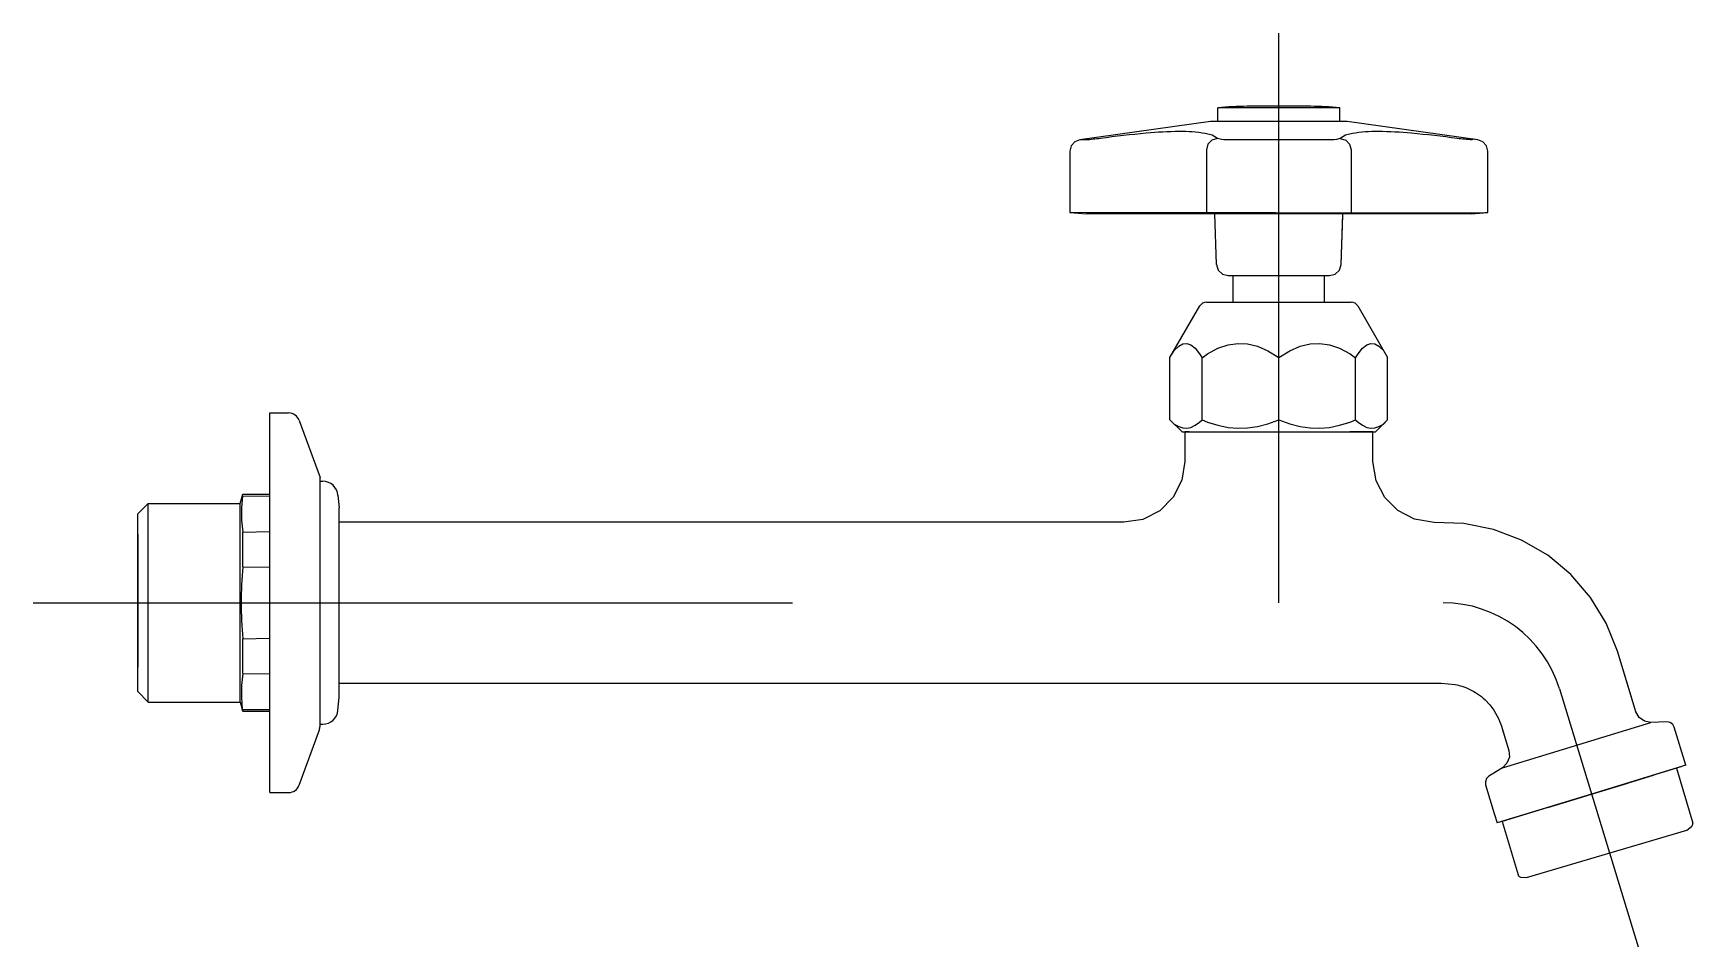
# Model space of a CAD drawing. Extents: x -45.05 to -44.831, y 51.683 to 51.803.
import ezdxf

# ---------------------------------------------------------------- set-up
doc = ezdxf.new("R2010")
doc.units = 0
doc.header["$LTSCALE"] = 0.2
doc.header["$MEASUREMENT"] = 0
doc.linetypes.add('AXES', pattern=[0.54, 0.3, -0.08, 0.08, -0.08])
doc.linetypes.add('CONTINU', pattern=[0])
doc.layers.get('0').update_dxf_attribs({"linetype": 'CONTINUOUS'})
doc.layers.add('DECA_EIXOS', color=5, linetype='AXES')

msp = doc.modelspace()

# ---------------------------------------------------------------- linework, layer by layer
at = {"linetype": 'CONTINU'}
for points in [[(-44.88988, 51.79369, 0.025837), (-44.89375, 51.79349)], [(-44.87765, 51.79349, 0.025837), (-44.88152, 51.79369)], [(-44.90919, 51.78946, -0.017816), (-44.91113, 51.78926)], [(-44.89378, 51.78945), (-44.89449, 51.78987), (-44.89539, 51.7901, 0.045141), (-44.89881, 51.79036, 0.021137), (-44.90316, 51.79014, 0.009816), (-44.90919, 51.78946)], [(-44.89204, 51.78927, -0.029584), (-44.89326, 51.78932), (-44.89378, 51.78945)], [(-44.87761, 51.78945), (-44.87811, 51.78932, -0.029473), (-44.87924, 51.78927)], [(-44.8622, 51.78946, 0.009816), (-44.86823, 51.79014, 0.021135), (-44.87258, 51.79036, 0.04514), (-44.87601, 51.7901), (-44.87691, 51.78987), (-44.87761, 51.78945)], [(-44.86027, 51.78926, -0.017816), (-44.8622, 51.78946)], [(-44.89524, 51.76789, 0.267954), (-44.89611, 51.76739)], [(-44.87529, 51.76739, 0.267974), (-44.87615, 51.76789)], [(-45.01473, 51.7523, 0.315284), (-45.01614, 51.75329)], [(-45.00964, 51.74246, 0.388883), (-45.01164, 51.74429)], [(-45.02217, 51.73303, 0.045542), (-45.02217, 51.72354)], [(-44.86245, 51.71753, -0.028986), (-44.86161, 51.7173)], [(-44.86161, 51.7173, -0.07072), (-44.85953, 51.7163)], [(-44.85953, 51.7163, -0.040748), (-44.85853, 51.7155)], [(-45.01164, 51.71229, 0.389338), (-45.00964, 51.71412)], [(-44.85693, 51.71336, -0.046523), (-44.85638, 51.71203)], [(-45.01209, 51.71154, 0.08749), (-45.012, 51.71205)], [(-45.01614, 51.70329, 0.315312), (-45.01473, 51.70428)], [(-44.83132, 51.69883, 0.310504), (-44.83118, 51.69926)], [(-44.85419, 51.69244, 0.310406), (-44.85384, 51.69216)]]:
    msp.add_lwpolyline(points, format="xyb", dxfattribs=at)
for points in [[(-44.88152, 51.79369), (-44.88988, 51.79369)], [(-44.8947, 51.79169), (-44.91193, 51.78927)], [(-44.8857, 51.79169), (-44.8947, 51.79169)], [(-44.89375, 51.79169), (-44.89375, 51.79349)], [(-44.87765, 51.79349), (-44.89375, 51.79349)], [(-44.8767, 51.79169), (-44.8857, 51.79169)], [(-44.87765, 51.79169), (-44.87765, 51.79349)], [(-44.85947, 51.78927), (-44.8767, 51.79169)], [(-44.91193, 51.78927), (-44.91259, 51.78901), (-44.91305, 51.78847), (-44.91322, 51.78778)], [(-44.91113, 51.78926), (-44.91193, 51.78927)], [(-44.89378, 51.78945), (-44.89451, 51.78923), (-44.89503, 51.7887), (-44.89522, 51.78797)], [(-44.89061, 51.78927), (-44.89204, 51.78927)], [(-44.8857, 51.78927), (-44.89061, 51.78927)], [(-44.87924, 51.78927), (-44.8857, 51.78927)], [(-44.87761, 51.78945), (-44.87689, 51.78923), (-44.87637, 51.7887), (-44.87617, 51.78797)], [(-44.86005, 51.78935), (-44.86027, 51.78926)], [(-44.85992, 51.78933), (-44.86005, 51.78935)], [(-44.85818, 51.78778), (-44.85835, 51.78847), (-44.85881, 51.78901), (-44.85947, 51.78927)], [(-44.91322, 51.78778), (-44.91322, 51.77969)], [(-44.89522, 51.78797), (-44.89522, 51.77967)], [(-44.87617, 51.78797), (-44.87617, 51.77964)], [(-44.85818, 51.77969), (-44.85818, 51.78778)], [(-44.85901, 51.77962), (-44.91322, 51.77969)], [(-44.91322, 51.77969), (-44.91102, 51.77951)], [(-44.86038, 51.77951), (-44.91102, 51.77951)], [(-44.8939, 51.77284), (-44.89413, 51.77951)], [(-44.8775, 51.77284), (-44.87726, 51.77951)], [(-44.8775, 51.77284), (-44.87727, 51.77937)], [(-44.86038, 51.77951), (-44.85818, 51.77969)], [(-44.85818, 51.77969), (-44.85901, 51.77962)], [(-44.8939, 51.77284), (-44.89368, 51.77211), (-44.89313, 51.77158), (-44.89238, 51.77139)], [(-44.879, 51.77139), (-44.87826, 51.77158), (-44.87772, 51.77211), (-44.8775, 51.77284)], [(-44.89238, 51.77139), (-44.8857, 51.77139)], [(-44.8917, 51.77139), (-44.8797, 51.77139)], [(-44.8917, 51.76789), (-44.8917, 51.77139)], [(-44.8857, 51.77139), (-44.879, 51.77139)], [(-44.88152, 51.77139), (-44.879, 51.77139)], [(-44.8797, 51.76789), (-44.8797, 51.77139)], [(-44.90004, 51.76058), (-44.89611, 51.76739)], [(-44.89524, 51.76789), (-44.87615, 51.76789)], [(-44.87529, 51.76739), (-44.87136, 51.76058)], [(-44.90004, 51.76058), (-44.8995, 51.76152)], [(-44.8995, 51.76152), (-44.89888, 51.76208)], [(-44.89888, 51.76208), (-44.89834, 51.7624)], [(-44.89834, 51.7624), (-44.89781, 51.76246)], [(-44.89781, 51.76246), (-44.89727, 51.76227)], [(-44.89727, 51.76227), (-44.89672, 51.76182)], [(-44.89672, 51.76182), (-44.89614, 51.76107)], [(-44.89614, 51.76107), (-44.89581, 51.76056)], [(-44.89581, 51.76056), (-44.8951, 51.76107)], [(-44.8951, 51.76107), (-44.89371, 51.76182)], [(-44.89371, 51.76182), (-44.89238, 51.76227)], [(-44.89238, 51.76227), (-44.89109, 51.76246)], [(-44.89109, 51.76246), (-44.88981, 51.7624)], [(-44.88981, 51.7624), (-44.8885, 51.76208)], [(-44.8885, 51.76208), (-44.88714, 51.76148)], [(-44.88714, 51.76148), (-44.8857, 51.76058)], [(-44.8857, 51.76058), (-44.88425, 51.76148)], [(-44.88425, 51.76148), (-44.8829, 51.76208)], [(-44.8829, 51.76208), (-44.88159, 51.7624)], [(-44.88159, 51.7624), (-44.88031, 51.76246)], [(-44.88031, 51.76246), (-44.87902, 51.76227)], [(-44.87902, 51.76227), (-44.87769, 51.76182)], [(-44.87769, 51.76182), (-44.87629, 51.76107)], [(-44.87629, 51.76107), (-44.87558, 51.76056)], [(-44.87558, 51.76056), (-44.87525, 51.76107)], [(-44.87525, 51.76107), (-44.87467, 51.76182)], [(-44.87467, 51.76182), (-44.87412, 51.76227)], [(-44.87412, 51.76227), (-44.87359, 51.76246)], [(-44.87359, 51.76246), (-44.87306, 51.7624)], [(-44.87306, 51.7624), (-44.87252, 51.76208)], [(-44.87252, 51.76208), (-44.8719, 51.76152)], [(-44.8719, 51.76152), (-44.87136, 51.76058)], [(-44.90004, 51.75238), (-44.90004, 51.76058)], [(-44.89581, 51.75239), (-44.89581, 51.76056)], [(-44.8857, 51.75238), (-44.8857, 51.76058)], [(-44.87558, 51.75239), (-44.87558, 51.76056)], [(-44.87136, 51.75238), (-44.87136, 51.76058)], [(-45.0186, 51.72829), (-45.0186, 51.75329)], [(-45.0186, 51.75329), (-45.01614, 51.75329)], [(-45.01473, 51.7523), (-45.012, 51.74479)], [(-44.90004, 51.75238), (-44.89948, 51.75182)], [(-44.90004, 51.75238), (-44.89845, 51.75079)], [(-44.89672, 51.75167), (-44.89614, 51.75209)], [(-44.89614, 51.75209), (-44.89581, 51.75239)], [(-44.89581, 51.75239), (-44.8951, 51.75209)], [(-44.8951, 51.75209), (-44.89371, 51.75167)], [(-44.88714, 51.75186), (-44.8857, 51.75238)], [(-44.8857, 51.75238), (-44.88425, 51.75186)], [(-44.87769, 51.75167), (-44.87629, 51.75209)], [(-44.87629, 51.75209), (-44.87558, 51.75239)], [(-44.87558, 51.75239), (-44.87525, 51.75209)], [(-44.87525, 51.75209), (-44.87467, 51.75167)], [(-44.87295, 51.75079), (-44.87136, 51.75238)], [(-44.87192, 51.75182), (-44.87136, 51.75238)], [(-44.89948, 51.75182), (-44.89888, 51.75151)], [(-44.89888, 51.75151), (-44.89834, 51.75133)], [(-44.89845, 51.75079), (-44.87295, 51.75079)], [(-44.89834, 51.75133), (-44.89781, 51.75129)], [(-44.8981, 51.75079), (-44.8733, 51.75079)], [(-44.8975, 51.75079), (-44.8981, 51.75079)], [(-44.8981, 51.75079), (-44.8981, 51.74689)], [(-44.89781, 51.75129), (-44.89727, 51.7514)], [(-44.8975, 51.75079), (-44.89505, 51.75079)], [(-44.89727, 51.7514), (-44.89672, 51.75167)], [(-44.89371, 51.75167), (-44.89238, 51.7514)], [(-44.89238, 51.7514), (-44.89109, 51.75129)], [(-44.89109, 51.75129), (-44.88981, 51.75133)], [(-44.88981, 51.75133), (-44.8885, 51.75151)], [(-44.8885, 51.75151), (-44.88714, 51.75186)], [(-44.88425, 51.75186), (-44.8829, 51.75151)], [(-44.8829, 51.75151), (-44.88159, 51.75133)], [(-44.88159, 51.75133), (-44.88031, 51.75129)], [(-44.88031, 51.75129), (-44.87902, 51.7514)], [(-44.87902, 51.7514), (-44.87769, 51.75167)], [(-44.87659, 51.75079), (-44.8739, 51.75079)], [(-44.8733, 51.75079), (-44.87634, 51.75079)], [(-44.87467, 51.75167), (-44.87412, 51.7514)], [(-44.87412, 51.7514), (-44.87359, 51.75129)], [(-44.8733, 51.75079), (-44.8739, 51.75079)], [(-44.87359, 51.75129), (-44.87306, 51.75133)], [(-44.8733, 51.74689), (-44.8733, 51.75079)], [(-44.87306, 51.75133), (-44.87252, 51.75151)], [(-44.87252, 51.75151), (-44.87192, 51.75182)], [(-44.8981, 51.74689), (-44.89849, 51.74442), (-44.89963, 51.74219), (-44.90139, 51.74042), (-44.90363, 51.73928), (-44.9061, 51.73889)], [(-44.86524, 51.73888), (-44.86781, 51.73929), (-44.87002, 51.74043), (-44.87175, 51.74216), (-44.87289, 51.74436), (-44.8733, 51.74689)], [(-45.012, 51.71205), (-45.012, 51.74479)], [(-45.012, 51.74429), (-45.01164, 51.74429)], [(-45.036, 51.73999), (-45.03462, 51.74136)], [(-45.03462, 51.71521), (-45.03462, 51.74136)], [(-45.03462, 51.74136), (-45.0225, 51.74136)], [(-45.0225, 51.74136), (-45.02217, 51.74259)], [(-45.0225, 51.71521), (-45.0225, 51.74136)], [(-45.02223, 51.74236), (-45.02236, 51.74075), (-45.02236, 51.73917), (-45.02217, 51.7376)], [(-45.02223, 51.74236), (-45.02217, 51.74259)], [(-45.02223, 51.74236), (-45.0186, 51.74233)], [(-45.02217, 51.74259), (-45.0186, 51.74259)], [(-45.00964, 51.74246), (-45.0095, 51.74079)], [(-45.036, 51.71659), (-45.036, 51.73999)], [(-45.0095, 51.72829), (-45.0095, 51.74079)], [(-45.036, 51.73729), (-45.036, 51.72829)], [(-45.036, 51.73679), (-45.036, 51.72829)], [(-45.02217, 51.7376), (-45.0186, 51.73766)], [(-45.02217, 51.73303), (-45.02217, 51.7376)], [(-44.90734, 51.73889), (-45.0095, 51.73889)], [(-44.9061, 51.73889), (-44.90734, 51.73889)], [(-44.8411, 51.72191), (-44.84257, 51.72559), (-44.84463, 51.72899), (-44.84722, 51.732), (-44.85028, 51.73454), (-44.85371, 51.73654), (-44.85742, 51.73796), (-44.86131, 51.73873), (-44.86524, 51.73888)], [(-45.02217, 51.73303), (-45.0186, 51.73296)], [(-45.036, 51.72829), (-45.036, 51.72002)], [(-45.036, 51.72829), (-45.036, 51.71979)], [(-45.036, 51.72829), (-45.036, 51.72014)], [(-45.0186, 51.70329), (-45.0186, 51.72829)], [(-45.0095, 51.71579), (-45.0095, 51.72829)], [(-45.02217, 51.72354), (-45.0186, 51.72362)], [(-45.02217, 51.71898), (-45.02217, 51.72354)], [(-44.83862, 51.71378), (-44.8411, 51.72191)], [(-44.83915, 51.71553), (-44.8411, 51.72191)], [(-45.02217, 51.71898), (-45.02236, 51.71738), (-45.02236, 51.7158), (-45.02224, 51.71423)], [(-45.02217, 51.71898), (-45.0186, 51.71892)], [(-45.0095, 51.71769), (-44.90734, 51.71769)], [(-44.90734, 51.71769), (-44.87926, 51.71769)], [(-44.87926, 51.71769), (-44.86431, 51.71769), (-44.86245, 51.71753)], [(-45.036, 51.71659), (-45.03462, 51.71521)], [(-45.03462, 51.71521), (-45.0225, 51.71521)], [(-45.0225, 51.71521), (-45.02217, 51.71399)], [(-45.00964, 51.71412), (-45.0095, 51.71579)], [(-44.85853, 51.7155), (-44.85792, 51.71485), (-44.85738, 51.71413), (-44.85693, 51.71336)], [(-44.83867, 51.71394), (-44.83915, 51.71553)], [(-45.02217, 51.71399), (-45.02224, 51.71423)], [(-45.02224, 51.71423), (-45.0186, 51.71423)], [(-45.02217, 51.71399), (-45.0186, 51.71399)], [(-44.83668, 51.71253), (-44.83754, 51.71269), (-44.83824, 51.71319), (-44.83867, 51.71394)], [(-45.01473, 51.70428), (-45.01209, 51.71154)], [(-45.012, 51.71229), (-45.01164, 51.71229)], [(-44.85638, 51.71203), (-44.8561, 51.7111)], [(-44.85638, 51.71203), (-44.85589, 51.71041)], [(-44.85625, 51.70654), (-44.83668, 51.71253)], [(-44.83459, 51.7126), (-44.83668, 51.71253)], [(-44.8336, 51.71189), (-44.83381, 51.71227), (-44.83416, 51.71252), (-44.83459, 51.7126)], [(-44.83207, 51.70689), (-44.8336, 51.71189)], [(-44.8554, 51.70883), (-44.85533, 51.70796), (-44.85564, 51.70715), (-44.85625, 51.70654)], [(-44.85589, 51.71041), (-44.8554, 51.70883)], [(-44.85625, 51.70654), (-44.85759, 51.70571)], [(-44.83207, 51.70689), (-44.8445, 51.70309)], [(-44.83274, 51.70668), (-44.8445, 51.70309)], [(-44.83333, 51.7065), (-44.83118, 51.69926)], [(-44.85803, 51.70543), (-44.85834, 51.70513), (-44.85849, 51.70472), (-44.85846, 51.70429)], [(-44.85846, 51.70429), (-44.85731, 51.70054)], [(-44.85759, 51.70571), (-44.85803, 51.70543)], [(-44.8445, 51.70309), (-44.83632, 51.70559)], [(-44.8445, 51.70309), (-44.83974, 51.70454)], [(-44.84097, 51.70417), (-44.84023, 51.70439)], [(-45.0186, 51.70329), (-45.01614, 51.70329)], [(-44.8445, 51.70309), (-44.85693, 51.69929)], [(-44.8445, 51.70309), (-44.85626, 51.69949)], [(-44.85024, 51.70133), (-44.8445, 51.70309)], [(-44.85024, 51.70133), (-44.84521, 51.70287)], [(-44.85024, 51.70133), (-44.84789, 51.70205)], [(-44.85731, 51.70054), (-44.85693, 51.69929)], [(-44.85626, 51.69949), (-44.85419, 51.69244)], [(-44.85305, 51.6921), (-44.83195, 51.69834)], [(-44.83195, 51.69834), (-44.83132, 51.69883)], [(-44.85384, 51.69216), (-44.85305, 51.6921)]]:
    msp.add_lwpolyline(points, dxfattribs=at)
at = {"layer": 'DECA_EIXOS'}
for points in [[(-44.8857, 51.72829), (-44.8857, 51.80332)], [(-45.04978, 51.72829), (-44.86405, 51.72829)], [(-44.84874, 51.71696), (-44.83835, 51.68297)]]:
    msp.add_lwpolyline(points, dxfattribs=at)
msp.add_lwpolyline([(-44.84874, 51.71696, 0.329761), (-44.86405, 51.72829)], format="xyb", dxfattribs=at)

doc.saveas('drawing.dxf')
